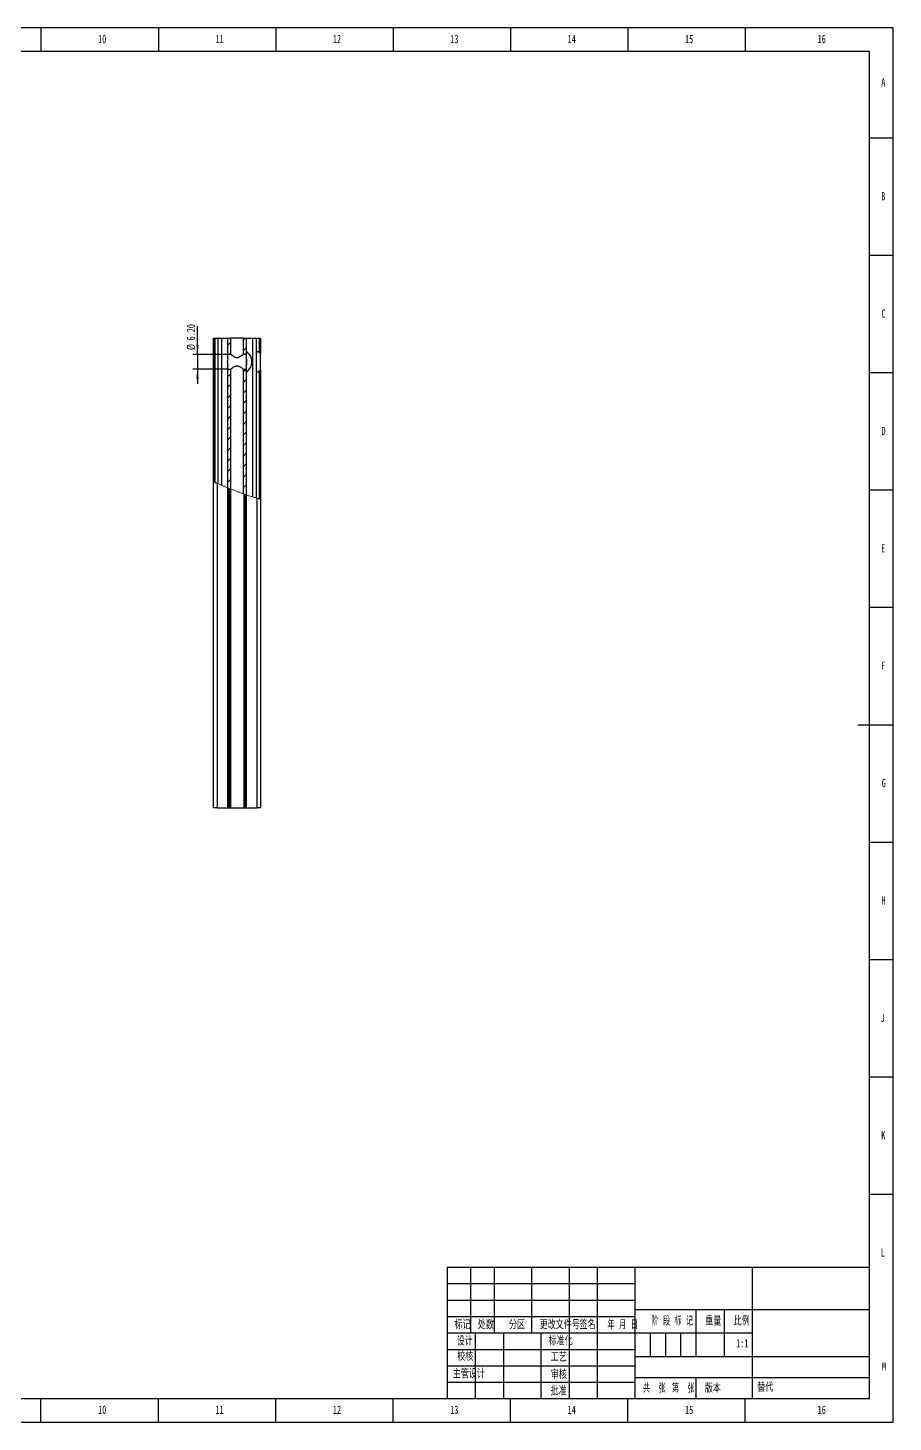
# Model space of a CAD drawing. Header units: millimetres. Extents: x 0 to 841, y 0 to 594.
# Drawn here: x 472 to 841, y 0 to 594 of the extents above; entities that cross this region are included whole.
import ezdxf

# ---------------------------------------------------------------- set-up
doc = ezdxf.new("R2010")
doc.units = ezdxf.units.MM
for name, color, linetype in [('10', 7, 'Continuous'), ('5', 7, 'Continuous'), ('SLD-0', 7, 'Continuous')]:
    doc.layers.add(name, color=color, linetype=linetype)
doc.styles.add('SLDTEXTSTYLE0', font='TXT', dxfattribs={"width": 0.7, "bigfont": 'bigfont'})
doc.styles.add('SLDTEXTSTYLE1', font='TXT', dxfattribs={"width": 0.62, "bigfont": 'bigfont'})
doc.styles.add('SLDTEXTSTYLE2', font='TXT', dxfattribs={"width": 0.614286, "bigfont": 'bigfont'})
doc.styles.add('SLDTEXTSTYLE3', font='TXT', dxfattribs={"width": 0.6, "bigfont": 'bigfont'})
doc.styles.add('SLDTEXTSTYLE4', font='TXT', dxfattribs={"width": 0.7})
doc.dimstyles.new('SLDDIMSTYLE2', dxfattribs={"dimtxt": 3.5, "dimasz": 4.08, "dimexe": 0, "dimexo": 0.0625, "dimgap": 0.875, "dimtad": 2, "dimrnd": 1e-09, "dimzin": 4, "dimdsep": 46, "dimtxsty": 'SLDTEXTSTYLE4', "dimsah": 1, "dimcen": 0.09, "dimadec": 0, "dimazin": 1, "dimtfac": 1, "dimtmove": 0, "dimatfit": 0, "dimfxl": 1, "dimfrac": 2, "dimtolj": 1, "dimtzin": 12, "dimarcsym": 0})

# ---------------------------------------------------------------- blocks, each defined once
blk = doc.blocks.new('_D_3')
at = {"layer": '10', "transparency": 16777216}
for p, q in [((544.67, 454.86), (544.67, 466.97)), ((557.63, 454.86), (542.67, 454.86)), ((544.67, 454.86), (544.67, 448.66)), ((557.63, 448.66), (542.67, 448.66)), ((544.67, 448.66), (544.67, 442.31))]:
    blk.add_line(p, q, dxfattribs=at)
for points in [[(544.67, 454.86), (545.17, 458.94), (544.16, 458.94)], [(544.67, 448.66), (544.16, 444.58), (545.17, 444.58)]]:
    blk.add_solid(points, dxfattribs=at)
at = {"layer": '10', "transparency": 16777216, "char_height": 3.5, "attachment_point": 1, "rotation": 90, "style": 'SLDTEXTSTYLE4'}
for s, insert in [('6.20', (540.15, 460.84)), ('%%c', (540.14, 456.72))]:
    blk.add_mtext(s, dxfattribs=dict(at, insert=insert))

msp = doc.modelspace()

# ---------------------------------------------------------------- hatches: boundary and pattern name
at = {"layer": '10', "linetype": 'Continuous', "lineweight": 18}
h = msp.add_hatch(dxfattribs=at)
h.set_pattern_fill('ANSI31', color=256, angle=3e-322, style=0)
h.paths.add_polyline_path([(558.927, 454.86), (558.927, 461.76), (557.627, 461.76), (557.627, 454.86)], flags=0)
h = msp.add_hatch(dxfattribs=at)
h.set_pattern_fill('ANSI31', color=256, angle=3e-322, style=0)
h.paths.add_polyline_path([(565.427, 454.86), (565.427, 461.76), (564.127, 461.76), (564.127, 454.86)], flags=0)
h = msp.add_hatch(dxfattribs=at)
h.set_pattern_fill('ANSI31', color=256, angle=3e-322, style=0)
edge = h.paths.add_edge_path(flags=0)
edge.add_spline(control_points=[(557.627, 397.975), (558.06, 397.796), (558.493, 397.621), (558.927, 397.447)], knot_values=[0.1094074, 0.1094074, 0.1094074, 0.1094074, 0.1122564, 0.1122564, 0.1122564, 0.1122564], weights=[1, 1, 1, 1], degree=3, periodic=0)
edge.add_line((558.927, 397.447), (558.927, 448.66))
edge.add_line((558.927, 448.66), (557.627, 448.66))
edge.add_line((557.627, 448.66), (557.627, 397.975))
h = msp.add_hatch(dxfattribs=at)
h.set_pattern_fill('ANSI31', color=256, angle=3e-322, style=0)
edge = h.paths.add_edge_path(flags=0)
edge.add_line((565.427, 448.66), (564.127, 448.66))
edge.add_line((564.127, 448.66), (564.127, 395.503))
edge.add_spline(control_points=[(564.127, 395.503), (564.56, 395.352), (564.994, 395.203), (565.427, 395.057)], knot_values=[0.1236232, 0.1236232, 0.1236232, 0.1236232, 0.1264617, 0.1264617, 0.1264617, 0.1264617], weights=[1, 1, 1, 1], degree=3, periodic=0)
edge.add_line((565.427, 395.057), (565.427, 448.66))
h = msp.add_hatch(dxfattribs=at)
h.set_pattern_fill('ANSI31', color=256, angle=3e-322, style=0)
edge = h.paths.add_edge_path(flags=0)
edge.add_spline(control_points=[(565.427, 395.057), (564.994, 395.203), (564.56, 395.352), (564.127, 395.503)], knot_values=[0.8735383, 0.8735383, 0.8735383, 0.8735383, 0.8763768, 0.8763768, 0.8763768, 0.8763768], weights=[1, 1, 1, 1], degree=3, periodic=0)
edge.add_spline(control_points=[(564.127, 395.503), (564.127, 395.503), (564.081, 395.519), (563.993, 395.55), (563.905, 395.58), (563.774, 395.627), (563.611, 395.684), (563.444, 395.743), (563.24, 395.816), (563.016, 395.896), (562.78, 395.981), (562.516, 396.077), (562.244, 396.177), (561.956, 396.282), (561.652, 396.395), (561.356, 396.507), (561.048, 396.622), (560.74, 396.739), (560.456, 396.848), (560.173, 396.957), (559.906, 397.061), (559.682, 397.149), (559.468, 397.233), (559.287, 397.304), (559.159, 397.355), (559.039, 397.403), (558.963, 397.433), (558.937, 397.443), (558.93, 397.446), (558.927, 397.447), (558.927, 397.447)], knot_values=[0, 0, 0, 0, 0.0008364, 0.0008364, 0.0008364, 0.0016715, 0.0016715, 0.0016715, 0.0025255, 0.0025255, 0.0025255, 0.0034254, 0.0034254, 0.0034254, 0.0043772, 0.0043772, 0.0043772, 0.0053667, 0.0053667, 0.0053667, 0.0063578, 0.0063578, 0.0063578, 0.0073051, 0.0073051, 0.0073051, 0.0081843, 0.0081843, 0.0081843, 0.0084093, 0.0084093, 0.0084093, 0.0084093], weights=[1, 1, 1, 1, 1, 1, 1, 1, 1, 1, 1, 1, 1, 1, 1, 1, 1, 1, 1, 1, 1, 1, 1, 1, 1, 1, 1, 1, 1, 1, 1], degree=3, periodic=0)
edge.add_spline(control_points=[(558.927, 397.447), (558.493, 397.621), (558.06, 397.796), (557.627, 397.975)], knot_values=[0.8877436, 0.8877436, 0.8877436, 0.8877436, 0.8905926, 0.8905926, 0.8905926, 0.8905926], weights=[1, 1, 1, 1], degree=3, periodic=0)
edge.add_spline(control_points=[(557.627, 397.975), (556.738, 398.341), (555.851, 398.718), (554.966, 399.105)], knot_values=[0, 0, 0, 0, 0.003929, 0.003929, 0.003929, 0.003929], weights=[1, 1, 1, 1], degree=3, periodic=0)
edge.add_spline(control_points=[(554.966, 399.105), (554.419, 399.345), (553.873, 399.589), (553.327, 399.837)], knot_values=[0.8964386, 0.8964386, 0.8964386, 0.8964386, 0.9000532, 0.9000532, 0.9000532, 0.9000532], weights=[1, 1, 1, 1], degree=3, periodic=0)
edge.add_spline(control_points=[(553.327, 399.837), (552.926, 400.019), (552.526, 400.204), (552.127, 400.39)], knot_values=[0.9000532, 0.9000532, 0.9000532, 0.9000532, 0.9027063, 0.9027063, 0.9027063, 0.9027063], weights=[1, 1, 1, 1], degree=3, periodic=0)
edge.add_spline(control_points=[(552.127, 400.39), (552.027, 400.437), (551.927, 400.484), (551.827, 400.531)], knot_values=[0.9027063, 0.9027063, 0.9027063, 0.9027063, 0.9033707, 0.9033707, 0.9033707, 0.9033707], weights=[1, 1, 1, 1], degree=3, periodic=0)
edge.add_spline(control_points=[(551.827, 400.531), (551.791, 400.548), (551.754, 400.565), (551.719, 400.581), (551.685, 400.598), (551.652, 400.613), (551.624, 400.626), (551.597, 400.639), (551.575, 400.65), (551.558, 400.657), (551.543, 400.664), (551.533, 400.669), (551.529, 400.671), (551.528, 400.672), (551.527, 400.672), (551.527, 400.672)], knot_values=[0, 0, 0, 0, 0.0001207, 0.0001207, 0.0001207, 0.0002418, 0.0002418, 0.0002418, 0.0003562, 0.0003562, 0.0003562, 0.0004589, 0.0004589, 0.0004589, 0.0004938, 0.0004938, 0.0004938, 0.0004938], weights=[1, 1, 1, 1, 1, 1, 1, 1, 1, 1, 1, 1, 1, 1, 1, 1], degree=3, periodic=0)
edge.add_spline(control_points=[(551.527, 400.672), (551.527, 400.672), (551.552, 400.66), (551.6, 400.638), (551.647, 400.615), (551.718, 400.582), (551.805, 400.541), (551.896, 400.498), (552.007, 400.446), (552.128, 400.389), (552.261, 400.328), (552.41, 400.258), (552.564, 400.187), (552.714, 400.118), (552.871, 400.045), (553.027, 399.974)], knot_values=[0, 0, 0, 0, 0.0004684, 0.0004684, 0.0004684, 0.0009356, 0.0009356, 0.0009356, 0.0014213, 0.0014213, 0.0014213, 0.0019518, 0.0019518, 0.0019518, 0.0024652, 0.0024652, 0.0024652, 0.0024652], weights=[1, 1, 1, 1, 1, 1, 1, 1, 1, 1, 1, 1, 1, 1, 1, 1], degree=3, periodic=0)
edge.add_spline(control_points=[(553.027, 399.974), (554.554, 399.275), (556.088, 398.608), (557.627, 397.975)], knot_values=[0.0992842, 0.0992842, 0.0992842, 0.0992842, 0.1094074, 0.1094074, 0.1094074, 0.1094074], weights=[1, 1, 1, 1], degree=3, periodic=0)
edge.add_spline(control_points=[(557.627, 397.975), (557.663, 397.96), (557.699, 397.945), (557.733, 397.931), (557.766, 397.917), (557.799, 397.904), (557.826, 397.893), (557.853, 397.882), (557.876, 397.872), (557.893, 397.866), (557.908, 397.859), (557.919, 397.855), (557.924, 397.853), (557.926, 397.852), (557.927, 397.851), (557.927, 397.851)], knot_values=[0, 0, 0, 0, 0.0001159, 0.0001159, 0.0001159, 0.000232, 0.000232, 0.000232, 0.0003432, 0.0003432, 0.0003432, 0.0004458, 0.0004458, 0.0004458, 0.0004879, 0.0004879, 0.0004879, 0.0004879], weights=[1, 1, 1, 1, 1, 1, 1, 1, 1, 1, 1, 1, 1, 1, 1, 1], degree=3, periodic=0)
edge.add_spline(control_points=[(557.927, 397.851), (558.094, 397.783), (558.26, 397.716), (558.427, 397.648)], knot_values=[0.1100652, 0.1100652, 0.1100652, 0.1100652, 0.1111611, 0.1111611, 0.1111611, 0.1111611], weights=[1, 1, 1, 1], degree=3, periodic=0)
edge.add_spline(control_points=[(558.427, 397.648), (557.626, 397.972), (556.826, 398.305), (556.027, 398.646)], knot_values=[0.8888389, 0.8888389, 0.8888389, 0.8888389, 0.8941054, 0.8941054, 0.8941054, 0.8941054], weights=[1, 1, 1, 1], degree=3, periodic=0)
edge.add_spline(control_points=[(556.027, 398.646), (556.912, 398.268), (557.799, 397.9), (558.688, 397.543)], knot_values=[0, 0, 0, 0, 0.0039211, 0.0039211, 0.0039211, 0.0039211], weights=[1, 1, 1, 1], degree=3, periodic=0)
edge.add_spline(control_points=[(558.688, 397.543), (560.563, 396.79), (562.457, 396.081), (564.366, 395.42)], knot_values=[0, 0, 0, 0, 0.0060628, 0.0060628, 0.0060628, 0.0060628], weights=[1, 1, 1, 1], degree=3, periodic=0)
edge.add_spline(control_points=[(564.366, 395.42), (565.251, 395.113), (566.138, 394.817), (567.027, 394.531)], knot_values=[0, 0, 0, 0, 0.0038661, 0.0038661, 0.0038661, 0.0038661], weights=[1, 1, 1, 1], degree=3, periodic=0)
edge.add_spline(control_points=[(567.027, 394.531), (566.227, 394.788), (565.427, 395.054), (564.627, 395.33)], knot_values=[0.8700445, 0.8700445, 0.8700445, 0.8700445, 0.875285, 0.875285, 0.875285, 0.875285], weights=[1, 1, 1, 1], degree=3, periodic=0)
edge.add_spline(control_points=[(564.627, 395.33), (564.794, 395.272), (564.96, 395.215), (565.127, 395.159)], knot_values=[0.124715, 0.124715, 0.124715, 0.124715, 0.1258066, 0.1258066, 0.1258066, 0.1258066], weights=[1, 1, 1, 1], degree=3, periodic=0)
edge.add_spline(control_points=[(565.127, 395.159), (565.127, 395.159), (565.132, 395.157), (565.143, 395.153), (565.153, 395.15), (565.168, 395.145), (565.187, 395.138), (565.206, 395.132), (565.23, 395.124), (565.256, 395.115), (565.284, 395.106), (565.314, 395.095), (565.346, 395.085), (565.372, 395.076), (565.4, 395.066), (565.427, 395.057)], knot_values=[0, 0, 0, 0, 0.0000968, 0.0000968, 0.0000968, 0.0001934, 0.0001934, 0.0001934, 0.0002923, 0.0002923, 0.0002923, 0.0003961, 0.0003961, 0.0003961, 0.0004818, 0.0004818, 0.0004818, 0.0004818], weights=[1, 1, 1, 1, 1, 1, 1, 1, 1, 1, 1, 1, 1, 1, 1, 1], degree=3, periodic=0)
edge.add_spline(control_points=[(565.427, 395.057), (566.961, 394.541), (568.496, 394.059), (570.027, 393.612)], knot_values=[0.1264617, 0.1264617, 0.1264617, 0.1264617, 0.1365128, 0.1365128, 0.1365128, 0.1365128], weights=[1, 1, 1, 1], degree=3, periodic=0)
edge.add_spline(control_points=[(570.027, 393.612), (570.2, 393.561), (570.375, 393.51), (570.539, 393.463), (570.702, 393.416), (570.858, 393.372), (570.993, 393.334), (571.125, 393.297), (571.24, 393.264), (571.327, 393.24), (571.411, 393.217), (571.471, 393.2), (571.502, 393.191), (571.519, 393.187), (571.527, 393.184), (571.527, 393.184)], knot_values=[0, 0, 0, 0, 0.0005402, 0.0005402, 0.0005402, 0.0010811, 0.0010811, 0.0010811, 0.0016103, 0.0016103, 0.0016103, 0.0021192, 0.0021192, 0.0021192, 0.0023905, 0.0023905, 0.0023905, 0.0023905], weights=[1, 1, 1, 1, 1, 1, 1, 1, 1, 1, 1, 1, 1, 1, 1, 1], degree=3, periodic=0)
edge.add_spline(control_points=[(571.527, 393.184), (571.527, 393.184), (571.521, 393.186), (571.511, 393.189), (571.501, 393.192), (571.485, 393.196), (571.465, 393.201), (571.445, 393.207), (571.421, 393.214), (571.394, 393.221), (571.366, 393.229), (571.335, 393.238), (571.303, 393.247), (571.278, 393.254), (571.253, 393.261), (571.227, 393.268)], knot_values=[0, 0, 0, 0, 0.000098, 0.000098, 0.000098, 0.0001959, 0.0001959, 0.0001959, 0.0002953, 0.0002953, 0.0002953, 0.0003983, 0.0003983, 0.0003983, 0.0004777, 0.0004777, 0.0004777, 0.0004777], weights=[1, 1, 1, 1, 1, 1, 1, 1, 1, 1, 1, 1, 1, 1, 1, 1], degree=3, periodic=0)
edge.add_spline(control_points=[(571.227, 393.268), (571.127, 393.296), (571.027, 393.324), (570.927, 393.353)], knot_values=[0.8608603, 0.8608603, 0.8608603, 0.8608603, 0.8615173, 0.8615173, 0.8615173, 0.8615173], weights=[1, 1, 1, 1], degree=3, periodic=0)
edge.add_spline(control_points=[(570.927, 393.353), (570.527, 393.466), (570.127, 393.582), (569.727, 393.7)], knot_values=[0.8615173, 0.8615173, 0.8615173, 0.8615173, 0.8641435, 0.8641435, 0.8641435, 0.8641435], weights=[1, 1, 1, 1], degree=3, periodic=0)
edge.add_spline(control_points=[(569.727, 393.7), (569.181, 393.861), (568.634, 394.026), (568.088, 394.196)], knot_values=[0.8641435, 0.8641435, 0.8641435, 0.8641435, 0.8677274, 0.8677274, 0.8677274, 0.8677274], weights=[1, 1, 1, 1], degree=3, periodic=0)
edge.add_spline(control_points=[(568.088, 394.196), (567.199, 394.473), (566.312, 394.76), (565.427, 395.057)], knot_values=[0, 0, 0, 0, 0.00386, 0.00386, 0.00386, 0.00386], weights=[1, 1, 1, 1], degree=3, periodic=0)

# ---------------------------------------------------------------- linework, layer by layer
at = {"color": 7, "linetype": 'Continuous', "lineweight": 25}
for p, q in [((551.527, 400.672), (551.527, 461.76)), ((551.527, 461.76), (551.827, 461.76)), ((551.827, 461.76), (552.127, 461.76)), ((551.827, 461.76), (551.827, 400.531)), ((552.127, 461.76), (552.127, 400.39)), ((552.127, 461.76), (553.327, 461.76)), ((553.327, 461.76), (553.327, 399.844)), ((553.327, 461.76), (554.966, 461.76)), ((554.966, 461.76), (554.966, 399.131)), ((554.966, 461.76), (557.627, 461.76)), ((557.627, 454.86), (557.627, 461.76)), ((557.627, 461.76), (558.927, 461.76)), ((558.927, 454.86), (558.927, 461.76)), ((564.127, 461.76), (558.927, 461.76)), ((564.127, 461.76), (564.127, 454.86)), ((564.127, 461.76), (565.427, 461.76)), ((565.427, 461.76), (565.427, 454.86)), ((565.427, 461.76), (568.088, 461.76)), ((568.088, 461.76), (568.088, 394.221)), ((568.088, 461.76), (569.727, 461.76)), ((569.727, 461.76), (569.727, 455.997)), ((569.727, 461.76), (570.927, 461.76)), ((570.927, 461.76), (570.927, 455.997)), ((570.927, 461.76), (571.227, 461.76)), ((571.227, 455.581), (571.227, 461.76)), ((571.227, 461.76), (571.527, 461.76)), ((571.527, 461.76), (571.527, 455.275)), ((557.627, 453.004), (557.627, 454.86)), ((558.927, 454.86), (557.627, 454.86)), ((565.427, 454.86), (564.127, 454.86)), ((565.427, 454.86), (565.427, 448.66)), ((570.927, 455.997), (569.727, 455.997)), ((569.727, 455.997), (569.727, 447.523)), ((570.927, 455.581), (570.927, 455.997)), ((571.227, 455.581), (570.927, 455.581)), ((571.527, 448.245), (571.527, 455.275)), ((557.627, 448.66), (557.627, 450.516)), ((557.627, 448.66), (558.927, 448.66)), ((557.627, 397.975), (557.627, 448.66)), ((558.927, 397.447), (558.927, 448.66)), ((564.127, 448.66), (564.127, 395.503)), ((564.127, 448.66), (565.427, 448.66)), ((565.427, 448.66), (565.427, 395.057)), ((569.727, 447.523), (570.927, 447.523)), ((569.727, 447.523), (569.727, 393.706)), ((570.927, 447.939), (571.227, 447.939)), ((570.927, 447.523), (570.927, 447.939)), ((570.927, 447.523), (570.927, 393.353)), ((571.227, 393.268), (571.227, 447.939)), ((571.527, 448.245), (571.527, 393.184)), ((551.527, 261.76), (551.527, 400.672)), ((553.027, 399.974), (553.027, 261.76)), ((557.627, 261.76), (557.627, 397.975)), ((557.927, 397.851), (557.927, 261.76)), ((558.427, 397.648), (558.427, 261.76)), ((558.688, 397.543), (558.688, 261.76)), ((564.366, 395.42), (564.366, 261.76)), ((564.627, 395.33), (564.627, 261.76)), ((565.127, 261.76), (565.127, 395.159)), ((565.427, 395.057), (565.427, 261.76)), ((570.027, 261.76), (570.027, 393.612)), ((571.527, 393.184), (571.527, 261.76)), ((553.027, 261.76), (551.527, 261.76)), ((553.027, 261.76), (557.627, 261.76)), ((557.927, 261.76), (557.627, 261.76)), ((557.927, 261.76), (558.427, 261.76)), ((558.427, 261.76), (558.688, 261.76)), ((558.688, 261.76), (564.366, 261.76)), ((564.366, 261.76), (564.627, 261.76)), ((564.627, 261.76), (565.127, 261.76)), ((565.427, 261.76), (565.127, 261.76)), ((565.427, 261.76), (570.027, 261.76)), ((571.527, 261.76), (570.027, 261.76))]:
    msp.add_line(p, q, dxfattribs=at)
at = {"color": 7, "linetype": 'Continuous', "lineweight": 18}
for p, q in [((558.688, 397.543), (558.427, 397.651)), ((564.645, 395.327), (564.366, 395.42))]:
    msp.add_line(p, q, dxfattribs=at)
at = {"color": 7, "linetype": 'Continuous', "lineweight": 25}
for centre, radius, start, end in [((560.466, 451.76), 3.1, 156.336158, 203.663842), ((562.588, 451.76), 5.25, 302.739929, 57.260071), ((560.466, 451.76), 5.25, 340.889276, 19.110724)]:
    msp.add_arc(centre, radius, start, end, dxfattribs=at)
for points, knots in [([(564.127, 454.86), (564.127, 454.86), (564.108, 454.844), (564.033, 454.781), (563.978, 454.736), (563.838, 454.622), (563.755, 454.555), (563.564, 454.405), (563.457, 454.323), (563.227, 454.155), (563.104, 454.068), (562.837, 453.895), (562.695, 453.809), (562.393, 453.653), (562.23, 453.581), (561.973, 453.504), (561.885, 453.484), (561.706, 453.455), (561.613, 453.448), (561.34, 453.449), (561.158, 453.48), (560.817, 453.584), (560.656, 453.655), (560.352, 453.813), (560.212, 453.898), (559.947, 454.07), (559.823, 454.158), (559.592, 454.327), (559.487, 454.407), (559.299, 454.555), (559.215, 454.622), (559.076, 454.736), (559.021, 454.781), (558.946, 454.844), (558.927, 454.86), (558.927, 454.86)], [0, 0, 0, 0, 0.0625, 0.0625, 0.125, 0.125, 0.1875, 0.1875, 0.25, 0.25, 0.3125, 0.3125, 0.375, 0.375, 0.4375, 0.4375, 0.46875, 0.46875, 0.5, 0.5, 0.5625, 0.5625, 0.625, 0.625, 0.6875, 0.6875, 0.75, 0.75, 0.8125, 0.8125, 0.875, 0.875, 0.9375, 0.9375, 1, 1, 1, 1]), ([(571.227, 455.581), (571.276, 455.581), (571.323, 455.57), (571.402, 455.531), (571.434, 455.505), (571.507, 455.416), (571.527, 455.346), (571.527, 455.275)], [0, 0, 0, 0, 0.25, 0.25, 0.5, 0.5, 1, 1, 1, 1]), ([(558.927, 448.66), (558.927, 448.66), (558.946, 448.676), (559.021, 448.739), (559.076, 448.784), (559.216, 448.898), (559.299, 448.965), (559.49, 449.115), (559.597, 449.197), (559.826, 449.365), (559.95, 449.452), (560.216, 449.625), (560.359, 449.711), (560.661, 449.867), (560.824, 449.939), (561.081, 450.016), (561.169, 450.036), (561.348, 450.065), (561.441, 450.072), (561.714, 450.071), (561.896, 450.04), (562.237, 449.936), (562.398, 449.865), (562.702, 449.707), (562.842, 449.622), (563.106, 449.45), (563.231, 449.362), (563.462, 449.193), (563.567, 449.113), (563.755, 448.965), (563.839, 448.898), (563.978, 448.784), (564.033, 448.739), (564.108, 448.676), (564.127, 448.66), (564.127, 448.66)], [0, 0, 0, 0, 0.0625, 0.0625, 0.125, 0.125, 0.1875, 0.1875, 0.25, 0.25, 0.3125, 0.3125, 0.375, 0.375, 0.4375, 0.4375, 0.46875, 0.46875, 0.5, 0.5, 0.5625, 0.5625, 0.625, 0.625, 0.6875, 0.6875, 0.75, 0.75, 0.8125, 0.8125, 0.875, 0.875, 0.9375, 0.9375, 1, 1, 1, 1]), ([(571.527, 448.245), (571.527, 448.174), (571.507, 448.103), (571.434, 448.015), (571.402, 447.989), (571.323, 447.95), (571.276, 447.939), (571.227, 447.939)], [0, 0, 0, 0, 0.5, 0.5, 0.75, 0.75, 1, 1, 1, 1])]:
    msp.add_open_spline(points, degree=3, knots=knots, dxfattribs=at)
at = {"color": 7, "linetype": 'Continuous', "lineweight": 18}
for points, knots in [([(551.527, 400.672), (551.527, 400.672), (551.538, 400.667), (551.58, 400.647), (551.611, 400.632), (551.733, 400.575), (551.851, 400.519), (552.062, 400.42), (552.14, 400.384), (552.302, 400.309), (552.386, 400.269), (552.651, 400.147), (552.838, 400.061), (553.027, 399.974)], [0, 0, 0, 0, 0.125, 0.125, 0.25, 0.25, 0.5, 0.5, 0.625, 0.625, 0.75, 0.75, 1, 1, 1, 1]), ([(557.627, 397.975), (557.703, 397.943), (557.778, 397.912), (557.892, 397.866), (557.927, 397.851), (557.927, 397.851)], [0, 0, 0, 0, 0.5, 0.5, 1, 1, 1, 1]), ([(565.127, 395.159), (565.127, 395.159), (565.162, 395.147), (565.274, 395.109), (565.35, 395.083), (565.427, 395.057)], [0, 0, 0, 0, 0.5, 0.5, 1, 1, 1, 1]), ([(570.027, 393.612), (570.221, 393.555), (570.411, 393.5), (570.681, 393.423), (570.766, 393.398), (570.929, 393.352), (571.006, 393.33), (571.147, 393.291), (571.21, 393.273), (571.321, 393.242), (571.369, 393.228), (571.485, 393.196), (571.527, 393.184), (571.527, 393.184)], [0, 0, 0, 0, 0.25, 0.25, 0.375, 0.375, 0.5, 0.5, 0.625, 0.625, 0.75, 0.75, 1, 1, 1, 1])]:
    msp.add_open_spline(points, degree=3, knots=knots, dxfattribs=at)
for points in [[(553.027, 399.974), (554.554, 399.275), (556.088, 398.608), (557.627, 397.975)], [(557.927, 397.851), (558.094, 397.783), (558.26, 397.716), (558.427, 397.648)], [(564.366, 395.42), (562.456, 396.082), (560.564, 396.79), (558.688, 397.543)], [(564.627, 395.33), (564.794, 395.272), (564.96, 395.215), (565.127, 395.159)], [(565.427, 395.057), (566.961, 394.541), (568.496, 394.059), (570.027, 393.612)]]:
    msp.add_open_spline(points, degree=3, dxfattribs=at)
at = {"layer": '5', "color": 7}
for p, q in [((841, 594), (0, 594)), ((841, 0), (841, 594)), ((651, 59), (731, 59)), ((651, 52), (731, 52)), ((737.5, 38), (737.5, 28)), ((744, 38), (744, 28)), ((750.5, 38), (750.5, 28)), ((0, 0), (841, 0))]:
    msp.add_line(p, q, dxfattribs=at)
at = {"layer": '5'}
for p, q in [((478, 594), (478, 584)), ((528, 594), (528, 584)), ((578, 594), (578, 584)), ((628, 594), (628, 584)), ((678, 594), (678, 584)), ((728, 594), (728, 584)), ((778, 594), (778, 584)), ((841, 547), (831, 547)), ((841, 497), (831, 497)), ((841, 447), (831, 447)), ((841, 397), (831, 397)), ((841, 347), (831, 347)), ((841, 247), (831, 247)), ((841, 197), (831, 197)), ((841, 147), (831, 147)), ((841, 97), (831, 97)), ((478, 0), (478, 10)), ((528, 0), (528, 10)), ((578, 0), (578, 10)), ((628, 0), (628, 10)), ((678, 0), (678, 10)), ((728, 0), (728, 10)), ((778, 0), (778, 10))]:
    msp.add_line(p, q, dxfattribs=at)
at = {"layer": '5', "color": 7, "lineweight": 25}
for p, q in [((831, 584), (25, 584)), ((831, 10), (831, 584)), ((651, 66), (831, 66)), ((651, 66), (651, 10)), ((661, 66), (661, 38)), ((671, 66), (671, 38)), ((687, 66), (687, 38)), ((703, 66), (703, 10)), ((715, 66), (715, 10)), ((731, 66), (731, 10)), ((781, 66), (781, 38)), ((731, 48), (831, 48)), ((757, 48), (757, 28)), ((769, 48), (769, 28)), ((651, 45), (731, 45)), ((651, 38), (781, 38)), ((663, 38), (663, 10)), ((675, 38), (675, 10)), ((691, 38), (691, 10)), ((781, 38), (781, 10)), ((651, 31), (731, 31)), ((651, 24), (731, 24)), ((731, 28), (831, 28)), ((731, 19), (831, 19.028)), ((651, 17), (731, 17)), ((0, 10), (831, 10))]:
    msp.add_line(p, q, dxfattribs=at)
at = {"layer": '5', "lineweight": 25}
for p, q in [((841, 297), (826, 297)), ((757, 19.007), (757, 10))]:
    msp.add_line(p, q, dxfattribs=at)

# ---------------------------------------------------------------- texts
at = {"layer": '10', "char_height": 3.5, "attachment_point": 2}
for s, insert, style in [('10', (504.089, 591.018), 'SLDTEXTSTYLE4'), ('11', (554.089, 591.018), 'SLDTEXTSTYLE4'), ('12', (604.089, 591.018), 'SLDTEXTSTYLE4'), ('13', (654.089, 591.018), 'SLDTEXTSTYLE4'), ('14', (704.089, 591.018), 'SLDTEXTSTYLE4'), ('15', (754.089, 591.018), 'SLDTEXTSTYLE4'), ('16', (810.591, 591.018), 'SLDTEXTSTYLE4'), ('A', (836.82, 572.518), 'SLDTEXTSTYLE4'), ('B', (836.82, 524.018), 'SLDTEXTSTYLE4'), ('C', (836.927, 474.018), 'SLDTEXTSTYLE4'), ('D', (836.93, 424.018), 'SLDTEXTSTYLE4'), ('E', (836.818, 374.018), 'SLDTEXTSTYLE4'), ('F', (836.724, 324.018), 'SLDTEXTSTYLE4'), ('G', (837.039, 274.018), 'SLDTEXTSTYLE4'), ('H', (836.93, 224.018), 'SLDTEXTSTYLE4'), ('J', (836.515, 174.018), 'SLDTEXTSTYLE4'), ('K', (836.82, 124.018), 'SLDTEXTSTYLE4'), ('L', (836.681, 74.018), 'SLDTEXTSTYLE4'), ('校核', (658.733, 29.668), 'SLDTEXTSTYLE0'), ('1:1', (776.749, 35.353), 'SLDTEXTSTYLE4'), ('M', (837.097, 25.518), 'SLDTEXTSTYLE4'), ('主管设计', (660.264, 22.22), 'SLDTEXTSTYLE0'), ('10', (504.089, 7.018), 'SLDTEXTSTYLE4'), ('11', (554.089, 7.018), 'SLDTEXTSTYLE4'), ('12', (604.089, 7.018), 'SLDTEXTSTYLE4'), ('13', (654.089, 7.018), 'SLDTEXTSTYLE4'), ('14', (704.089, 7.018), 'SLDTEXTSTYLE4'), ('15', (754.089, 7.018), 'SLDTEXTSTYLE4'), ('16', (810.591, 7.018), 'SLDTEXTSTYLE4')]:
    msp.add_mtext(s, dxfattribs=dict(at, insert=insert, style=style))
at = {"layer": '10', "color": 7, "char_height": 3.5, "attachment_point": 2}
for s, insert, style in [('标记', (657.522, 43.15), 'SLDTEXTSTYLE0'), ('处数', (667.496, 43.15), 'SLDTEXTSTYLE0'), ('分区', (680.798, 43.15), 'SLDTEXTSTYLE0'), ('更改文件号', (698.989, 43.15), 'SLDTEXTSTYLE0'), ('签名', (710.851, 43.15), 'SLDTEXTSTYLE0'), ('年 月 日', (725.802, 43.15), 'SLDTEXTSTYLE1'), ('阶 段 标 记', (746.908, 44.73), 'SLDTEXTSTYLE2'), ('重量', (764.38, 44.73), 'SLDTEXTSTYLE0'), ('比例', (776.497, 44.73), 'SLDTEXTSTYLE0'), ('设计', (658.532, 36.169), 'SLDTEXTSTYLE0'), ('标准化', (699.347, 36.284), 'SLDTEXTSTYLE0'), ('工艺', (698.57, 29.368), 'SLDTEXTSTYLE0'), ('审核', (698.569, 21.92), 'SLDTEXTSTYLE0'), ('批准', (698.491, 15.009), 'SLDTEXTSTYLE0'), ('共  张', (739.275, 16.086), 'SLDTEXTSTYLE3'), ('第  张', (751.611, 16.086), 'SLDTEXTSTYLE3'), ('版本', (764.214, 16.086), 'SLDTEXTSTYLE0')]:
    msp.add_mtext(s, dxfattribs=dict(at, insert=insert, style=style))
at = {"layer": 'SLD-0', "insert": (783.073, 16.45), "char_height": 3.5, "attachment_point": 1, "style": 'SLDTEXTSTYLE0'}
msp.add_mtext('替代', dxfattribs=at)

# ---------------------------------------------------------------- dimensions: what is measured, and where the dimension line sits
at = {"layer": '10'}
dim = msp.add_linear_dim(base=(544.666, 448.66), p1=(557.627, 454.86), p2=(557.627, 448.66), angle=90, text='%%c<>', dimstyle='SLDDIMSTYLE2', dxfattribs=at)
dim.commit()
dim.dimension.update_dxf_attribs({"geometry": '_D_3', "text_midpoint": (544.666, 461.85), "dimtype": 160})

doc.saveas('drawing.dxf')
